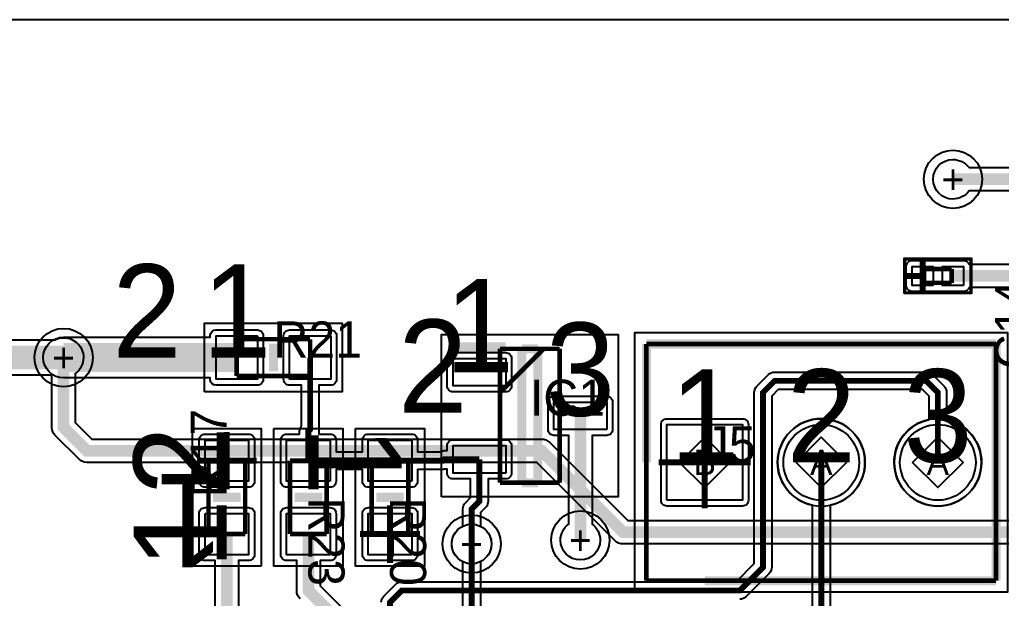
# Model space of a CAD drawing. Extents: x 75 to 134, y 179 to 300.
# Drawn here: x 92.01 to 113.4, y 223.86 to 236.47 of the extents above; entities that cross this region are included whole.
import ezdxf
from ezdxf.enums import TextEntityAlignment as Align

# ---------------------------------------------------------------- set-up
doc = ezdxf.new("R2010")
doc.units = 0
for name, color, linetype in [('ASSEMBLY', 12, 'CONTINUOUS'), ('BOND', 85, 'CONTINUOUS'), ('BOUND', 85, 'CONTINUOUS'), ('COND', 1, 'CONTINUOUS'), ('COND2', 2, 'CONTINUOUS'), ('SILK_SCREEN', 85, 'CONTINUOUS'), ('SOLDER_MASK', 85, 'CONTINUOUS'), ('TEXT', 142, 'CONTINUOUS')]:
    doc.layers.add(name, color=color, linetype=linetype)

# ---------------------------------------------------------------- blocks, each defined once
blk = doc.blocks.new('FIGURE_CIRCLE')
blk.add_circle((0, 0), 0.5)
blk = doc.blocks.new('FIGURE_DIAMOND')
blk.add_lwpolyline([(-0.5, 0), (0, 0.5), (0.5, 0), (0, -0.5)], close=True)

msp = doc.modelspace()

# ---------------------------------------------------------------- linework, layer by layer
at = {"layer": 'ASSEMBLY', "const_width": 0.1}
for points in [[(111.714, 231.036), (112.314, 231.036)], [(111.714, 230.736), (111.714, 231.036)], [(112.314, 231.036), (112.314, 230.736)], [(112.314, 230.736), (111.714, 230.736)], [(96.736, 229.508), (98.336, 229.508)], [(96.736, 228.708), (96.736, 229.508)], [(98.336, 229.508), (98.336, 228.708)], [(102.474, 229.298), (103.774, 229.298)], [(102.474, 226.378), (102.474, 229.298)], [(102.474, 228.348), (103.424, 229.298)], [(103.774, 229.298), (103.774, 226.378)], [(105.664, 224.242), (105.664, 229.402)], [(105.664, 229.402), (113.284, 229.402)], [(113.284, 229.402), (113.284, 224.242)], [(98.336, 228.708), (96.736, 228.708)], [(96.12, 225.26), (96.12, 226.86)], [(96.12, 226.86), (96.92, 226.86)], [(96.92, 226.86), (96.92, 225.26)], [(97.898, 225.26), (97.898, 226.86)], [(97.898, 226.86), (98.698, 226.86)], [(98.698, 226.86), (98.698, 225.26)], [(99.676, 225.26), (99.676, 226.86)], [(99.676, 226.86), (100.476, 226.86)], [(100.476, 226.86), (100.476, 225.26)], [(103.774, 226.378), (102.474, 226.378)], [(96.92, 225.26), (96.12, 225.26)], [(98.698, 225.26), (97.898, 225.26)], [(100.476, 225.26), (99.676, 225.26)], [(113.284, 224.242), (105.664, 224.242)]]:
    msp.add_lwpolyline(points, dxfattribs=at)
at = {"layer": 'BOND'}
for points in [[(97.18595, 229.583), (97.18595, 228.633), (96.28605, 228.633), (96.28605, 229.583)], [(98.78595, 229.583), (98.78595, 228.633), (97.88605, 228.633), (97.88605, 229.583)], [(102.59905, 228.48805), (101.44895, 228.48805), (101.44895, 229.08795), (102.59905, 229.08795)], [(104.79905, 227.53805), (103.64895, 227.53805), (103.64895, 228.13795), (104.79905, 228.13795)], [(96.045, 227.30995), (96.995, 227.30995), (96.995, 226.41005), (96.045, 226.41005)], [(98.773, 226.41005), (97.823, 226.41005), (97.823, 227.30995), (98.773, 227.30995)], [(100.551, 226.41005), (99.601, 226.41005), (99.601, 227.30995), (100.551, 227.30995)], [(102.59905, 226.58805), (101.44895, 226.58805), (101.44895, 227.18795), (102.59905, 227.18795)], [(96.045, 225.70995), (96.995, 225.70995), (96.995, 224.81005), (96.045, 224.81005)], [(98.773, 224.81005), (97.823, 224.81005), (97.823, 225.70995), (98.773, 225.70995)], [(100.551, 224.81005), (99.601, 224.81005), (99.601, 225.70995), (100.551, 225.70995)]]:
    msp.add_lwpolyline(points, close=True, dxfattribs=at)
at = {"layer": 'BOUND', "const_width": 0.05}
for points in [[(111.304, 231.246), (112.724, 231.246)], [(111.304, 230.526), (111.304, 231.246)], [(112.724, 231.246), (112.724, 230.526)], [(112.724, 230.526), (111.304, 230.526)]]:
    msp.add_lwpolyline(points, dxfattribs=at)
at = {"layer": 'BOUND'}
for points in [[(111.279, 230.501), (111.279, 231.271), (112.749, 231.271), (112.749, 230.501)], [(96.036, 228.358), (96.036, 229.858), (99.036, 229.858), (99.036, 228.358)], [(101.199, 226.068), (101.199, 229.608), (105.049, 229.608), (105.049, 226.068)], [(105.414, 223.992), (105.414, 229.652), (113.534, 229.652), (113.534, 223.992)], [(97.27, 224.56), (95.77, 224.56), (95.77, 227.56), (97.27, 227.56)], [(97.548, 227.56), (99.048, 227.56), (99.048, 224.56), (97.548, 224.56)], [(99.326, 227.56), (100.826, 227.56), (100.826, 224.56), (99.326, 224.56)]]:
    msp.add_lwpolyline(points, close=True, dxfattribs=at)
at = {"layer": 'COND'}
for points in [[(74.93, 236.474), (133.604, 236.474), (133.604, 216.154), (130.556, 213.106), (124.46, 213.106), (90.17, 178.816), (74.93, 178.816)], [(111.914, 230.67595), (111.454, 230.67595), (111.454, 231.09605), (111.914, 231.09605)], [(112.574, 230.67595), (112.114, 230.67595), (112.114, 231.09605), (112.574, 231.09605)], [(97.18595, 229.583), (97.18595, 228.633), (96.28605, 228.633), (96.28605, 229.583)], [(98.78595, 229.583), (98.78595, 228.633), (97.88605, 228.633), (97.88605, 229.583)], [(102.59905, 228.48805), (101.44895, 228.48805), (101.44895, 229.08795), (102.59905, 229.08795)], [(104.79905, 227.53805), (103.64895, 227.53805), (103.64895, 228.13795), (104.79905, 228.13795)], [(106.109, 225.997), (106.109, 227.647), (107.759, 227.647), (107.759, 225.997)], [(96.045, 227.30995), (96.995, 227.30995), (96.995, 226.41005), (96.045, 226.41005)], [(98.773, 226.41005), (97.823, 226.41005), (97.823, 227.30995), (98.773, 227.30995)], [(100.551, 226.41005), (99.601, 226.41005), (99.601, 227.30995), (100.551, 227.30995)], [(102.59905, 226.58805), (101.44895, 226.58805), (101.44895, 227.18795), (102.59905, 227.18795)], [(96.045, 225.70995), (96.995, 225.70995), (96.995, 224.81005), (96.045, 224.81005)], [(98.773, 224.81005), (97.823, 224.81005), (97.823, 225.70995), (98.773, 225.70995)], [(100.551, 224.81005), (99.601, 224.81005), (99.601, 225.70995), (100.551, 225.70995)]]:
    msp.add_lwpolyline(points, close=True, dxfattribs=at)
for points in [[(123.9818, 233.2482), (123.9818, 233.319, -0.414214), (124.109, 233.4462), (125.359, 233.4462, -0.414214), (125.4862, 233.319), (125.4862, 232.669, -0.414214), (125.359, 232.5418), (124.109, 232.5418, -0.414214), (123.9818, 232.669), (123.9818, 232.7398), (112.6933, 232.7398, -0.239866), (112.344, 232.562, -1), (112.344, 233.426, -0.239866), (112.6933, 233.2482)], [(92.964, 229.5527), (96.1545, 229.5527), (96.1597, 229.5976, -0.380787), (96.286, 229.7102), (97.186, 229.7102, -0.414214), (97.3132, 229.583), (97.3132, 228.633, -0.414214), (97.186, 228.5058), (96.286, 228.5058, -0.380787), (96.1597, 228.6184), (96.1545, 228.6633), (92.964, 228.6633, -1)], [(97.7588, 228.633), (97.7588, 229.583, -0.414214), (97.886, 229.7102), (98.786, 229.7102, -0.414214), (98.9132, 229.583), (98.9132, 228.633, -0.414214), (98.786, 228.5058), (98.5267, 228.5058), (98.5267, 227.4372), (98.773, 227.4372, -0.414214), (98.9002, 227.31), (98.9002, 227.0507), (99.4738, 227.0507), (99.4738, 227.31, -0.414214), (99.601, 227.4372), (100.551, 227.4372, -0.414214), (100.6782, 227.31), (100.6782, 227.0507), (101.158, 227.0507), (101.1692, 227.0566, -0.122167), (101.2583, 227.0787), (101.3218, 227.0787), (101.3218, 227.188, -0.414214), (101.449, 227.3152), (102.599, 227.3152, -0.414214), (102.7262, 227.188), (102.7262, 226.588, -0.414214), (102.599, 226.4608), (102.2147, 226.4608), (102.2147, 225.976, -0.198912), (102.1588, 225.8412), (102.0447, 225.727), (102.0447, 225.4316, -0.285842), (102.286, 225.044, -1), (101.422, 225.044, -0.285842), (101.6633, 225.4316), (101.6633, 225.806, -0.198912), (101.7192, 225.9408), (101.8333, 226.055), (101.8333, 226.4608), (101.449, 226.4608, -0.414214), (101.3218, 226.588), (101.3218, 226.6727), (101.2666, 226.6727), (101.2624, 226.672, -0.042304), (101.2303, 226.6693), (100.6782, 226.6693), (100.6782, 226.41, -0.414214), (100.551, 226.2828), (99.601, 226.2828, -0.414214), (99.4738, 226.41), (99.4738, 226.6693), (98.9002, 226.6693), (98.9002, 226.41, -0.414214), (98.773, 226.2828), (97.823, 226.2828, -0.414214), (97.6958, 226.41), (97.6958, 227.31, -0.414214), (97.823, 227.4372), (98.1073, 227.4372), (98.1073, 227.5006, -0.143067), (98.1373, 227.6033), (98.1453, 227.6158), (98.1453, 228.5058), (97.886, 228.5058, -0.414214)], [(101.3218, 228.488), (101.3218, 229.088, -0.414214), (101.449, 229.2152), (102.599, 229.2152, -0.414214), (102.7262, 229.088), (102.7262, 228.488, -0.414214), (102.599, 228.3608), (101.449, 228.3608, -0.414214)], [(103.5218, 227.538), (103.5218, 228.138, -0.414214), (103.649, 228.2652), (104.799, 228.2652, -0.414214), (104.9262, 228.138), (104.9262, 227.538, -0.414214), (104.799, 227.4108), (104.4782, 227.4108), (104.4782, 225.4773, -0.239866), (104.656, 225.128, -1), (103.792, 225.128, -0.239866), (103.9698, 225.4773), (103.9698, 227.4108), (103.649, 227.4108, -0.414214)], [(105.9818, 225.997), (105.9818, 227.647, -0.414214), (106.109, 227.7742), (107.759, 227.7742, -0.414214), (107.8862, 227.647), (107.8862, 225.997, -0.414214), (107.759, 225.8698), (106.109, 225.8698, -0.414214)], [(95.9178, 226.41), (95.9178, 227.31, -0.414214), (96.045, 227.4372), (96.995, 227.4372, -0.414214), (97.1222, 227.31), (97.1222, 226.41, -0.414214), (96.995, 226.2828), (96.045, 226.2828, -0.414214)], [(99.4738, 224.81), (99.4738, 225.71, -0.414214), (99.601, 225.8372), (100.551, 225.8372, -0.414214), (100.6782, 225.71), (100.6782, 224.81, -0.414214), (100.551, 224.6828), (99.601, 224.6828, -0.414214)]]:
    msp.add_lwpolyline(points, format="xyb", close=True, dxfattribs=at)
for points, const_width in [([(124.734, 232.994), (112.344, 232.994)], 0.254), ([(111.684, 230.886), (111.684, 231.2741)], 0.127), ([(111.276, 230.886), (111.684, 230.886)], 0.127), ([(111.684, 230.4979), (111.684, 230.886)], 0.127), ([(112.344, 230.886), (114.046, 230.886)], 0.254), ([(96.736, 229.108), (92.964, 229.108)], 0.635), ([(98.336, 229.108), (98.336, 227.5386), (98.298, 227.5006), (98.298, 226.86)], 0.127), ([(100.032, 221.662), (100.032, 222.5901), (100.076, 222.6341), (100.076, 223.774), (100.33, 224.028), (107.696, 224.028), (108.204, 224.536), (108.204, 228.346), (108.458, 228.6), (111.76, 228.6), (112.014, 228.346), (112.014, 226.822)], 0.127), ([(104.224, 227.838), (104.224, 225.128)], 0.254), ([(106.934, 226.822), (106.934, 227.825)], 0.127), ([(96.52, 226.86), (96.52, 227.488)], 0.127), ([(95.867, 226.86), (96.52, 226.86)], 0.127), ([(96.52, 226.86), (97.173, 226.86)], 0.127), ([(96.52, 226.232), (96.52, 226.86)], 0.127), ([(98.298, 226.86), (100.076, 226.86)], 0.127), ([(100.076, 226.86), (101.2303, 226.86), (101.2583, 226.888), (102.024, 226.888)], 0.127), ([(101.52, 219.174), (105.156, 219.174), (105.664, 219.682), (105.664, 221.488), (106.172, 221.996), (108.712, 221.996), (109.474, 222.758), (109.474, 226.822)], 0.127), ([(101.854, 225.044), (101.854, 225.806), (102.024, 225.976), (102.024, 226.888)], 0.127), ([(105.931, 226.822), (106.934, 226.822)], 0.127), ([(106.934, 226.822), (107.937, 226.822)], 0.127), ([(106.934, 225.819), (106.934, 226.822)], 0.127), ([(100.076, 225.26), (100.076, 225.888)], 0.127), ([(96.52, 225.26), (96.52, 222.6655), (96.532, 222.6535), (96.532, 221.662)], 0.254), ([(98.298, 225.26), (98.298, 224.028), (99.532, 222.794), (99.532, 221.662)], 0.254), ([(99.423, 225.26), (100.076, 225.26)], 0.127), ([(100.076, 225.26), (100.729, 225.26)], 0.127), ([(100.076, 224.632), (100.076, 225.26)], 0.127)]:
    msp.add_lwpolyline(points, dxfattribs=dict(at, const_width=const_width))
for points in [[(113.6967, 230.6318), (112.6965, 230.6318), (112.6816, 230.6081, -0.257313), (112.574, 230.5488), (111.454, 230.5488, -0.414214), (111.3268, 230.676), (111.3268, 231.096, -0.414214), (111.454, 231.2232), (112.574, 231.2232, -0.257313), (112.6816, 231.1639), (112.6965, 231.1402), (113.6967, 231.1402, -0.239866)], [(99.8853, 223.774, -0.198912), (99.9412, 223.9088), (100.1952, 224.1628, -0.198912), (100.33, 224.2187), (107.617, 224.2187), (108.0133, 224.615), (108.0133, 228.346, -0.198912), (108.0692, 228.4808), (108.3232, 228.7348, -0.198912), (108.458, 228.7907), (111.76, 228.7907, -0.198912), (111.8948, 228.7348), (112.1488, 228.4808, -0.198912), (112.2047, 228.346), (112.2047, 227.7558), (112.2433, 227.7462, -0.344642), (112.9662, 226.822, -1), (111.0618, 226.822, -0.344642), (111.7847, 227.7462), (111.8233, 227.7558), (111.8233, 228.267), (111.681, 228.4093), (108.537, 228.4093), (108.3947, 228.267), (108.3947, 224.536, -0.198912), (108.3388, 224.4012), (107.8308, 223.8932, -0.198912), (107.696, 223.8373)], [(109.2833, 222.837), (109.2833, 225.8882), (109.2447, 225.8978, -0.344642), (108.5218, 226.822, -1), (110.4262, 226.822, -0.344642), (109.7033, 225.8978), (109.6647, 225.8882), (109.6647, 222.758, -0.198912)], [(96.2658, 222.6655), (96.2658, 224.6828), (96.045, 224.6828, -0.414214), (95.9178, 224.81), (95.9178, 225.71, -0.414214), (96.045, 225.8372), (96.995, 225.8372, -0.414214), (97.1222, 225.71), (97.1222, 224.81, -0.414214), (96.995, 224.6828), (96.7742, 224.6828), (96.7742, 222.731)], [(98.1183, 223.8483, -0.198912), (98.0438, 224.028), (98.0438, 224.6828), (97.823, 224.6828, -0.414214), (97.6958, 224.81), (97.6958, 225.71, -0.414214), (97.823, 225.8372), (98.773, 225.8372, -0.414214), (98.9002, 225.71), (98.9002, 224.81, -0.414214), (98.773, 224.6828), (98.5522, 224.6828), (98.5522, 224.1333), (99.7118, 222.9737, 0.668609)]]:
    msp.add_lwpolyline(points, format="xyb", dxfattribs=at)
for centre in [(109.474, 226.822), (112.014, 226.822)]:
    msp.add_circle(centre, 0.825, dxfattribs=at)
at = {"layer": 'COND2'}
msp.add_lwpolyline([(124.2864, 212.9324), (90.17, 178.816), (74.93, 178.816), (74.93, 236.474), (133.604, 236.474)], dxfattribs=at)
for points in [[(76.5788, 188.1598), (76.5788, 227.584, -0.198912), (76.691, 227.855), (78.215, 229.379, -0.198912), (78.486, 229.4912), (92.7642, 229.4912), (92.7747, 229.4963, -0.11389), (92.964, 229.54, -0.414214), (93.396, 229.108, -0.239866), (93.2182, 228.7587), (93.2182, 227.6893), (93.5773, 227.3302), (103.378, 227.3302, -0.198912), (103.5577, 227.2557), (105.2613, 225.5522), (116.4907, 225.5522, -0.239866)], [(116.4907, 225.0438), (105.156, 225.0438, -0.198912), (104.9763, 225.1183), (103.2727, 226.8218), (93.472, 226.8218, -0.198912), (93.2923, 226.8963), (92.7843, 227.4043, -0.198912), (92.7098, 227.584), (92.7098, 228.7248), (78.6447, 228.7248), (77.3452, 227.4253), (77.3452, 193.0402)]]:
    msp.add_lwpolyline(points, format="xyb", dxfattribs=at)
for points, const_width in [([(92.964, 229.108), (78.486, 229.108), (76.962, 227.584), (76.962, 192.786)], 0.512), ([(92.964, 229.108), (92.964, 227.584), (93.472, 227.076), (103.378, 227.076), (105.156, 225.298), (116.84, 225.298)], 0.254), ([(101.854, 225.044), (101.854, 221.234), (102.616, 220.472), (106.68, 220.472)], 0.127)]:
    msp.add_lwpolyline(points, dxfattribs=dict(at, const_width=const_width))
for points in [[(105.9818, 225.997), (105.9818, 227.647, -0.414214), (106.109, 227.7742), (107.759, 227.7742, -0.414214), (107.8862, 227.647), (107.8862, 225.997, -0.414214), (107.759, 225.8698), (106.109, 225.8698, -0.414214)], [(110.4262, 226.822, 1), (108.5218, 226.822, 1)], [(112.9662, 226.822, 1), (111.0618, 226.822, 1)], [(101.6633, 221.234), (101.6633, 224.6564, -0.285842), (101.422, 225.044, -1), (102.286, 225.044, -0.285842), (102.0447, 224.6564), (102.0447, 221.313), (102.695, 220.6627), (106.2924, 220.6627, -0.285842), (106.68, 220.904, -1), (106.68, 220.04, -0.285842), (106.2924, 220.2813), (102.616, 220.2813, -0.198912), (102.4812, 220.3372), (101.7192, 221.0992, -0.198912)]]:
    msp.add_lwpolyline(points, format="xyb", close=True, dxfattribs=at)
msp.add_lwpolyline([(106.109, 225.997), (106.109, 227.647), (107.759, 227.647), (107.759, 225.997)], close=True, dxfattribs=at)
for centre in [(109.474, 226.822), (112.014, 226.822)]:
    msp.add_circle(centre, 0.825, dxfattribs=at)
at = {"layer": 'SILK_SCREEN', "const_width": 0.2}
for points in [[(97.536, 229.408), (97.536, 228.808)], [(101.449, 229.338), (102.599, 229.338)], [(102.949, 229.298), (103.299, 229.298)], [(102.949, 226.378), (102.949, 229.298)], [(103.299, 229.298), (103.299, 226.378)], [(113.284, 229.402), (105.664, 229.402)], [(105.664, 229.402), (105.664, 226.822)], [(113.284, 224.242), (113.284, 229.402)], [(103.299, 226.378), (102.949, 226.378)], [(96.22, 226.06), (96.82, 226.06)], [(98.598, 226.06), (97.998, 226.06)], [(100.376, 226.06), (99.776, 226.06)], [(106.934, 224.242), (113.284, 224.242)]]:
    msp.add_lwpolyline(points, dxfattribs=at)
at = {"layer": 'SOLDER_MASK'}
for points in [[(97.18595, 229.583), (97.18595, 228.633), (96.28605, 228.633), (96.28605, 229.583)], [(98.78595, 229.583), (98.78595, 228.633), (97.88605, 228.633), (97.88605, 229.583)], [(102.59905, 228.48805), (101.44895, 228.48805), (101.44895, 229.08795), (102.59905, 229.08795)], [(104.79905, 227.53805), (103.64895, 227.53805), (103.64895, 228.13795), (104.79905, 228.13795)], [(106.109, 225.997), (106.109, 227.647), (107.759, 227.647), (107.759, 225.997)], [(96.045, 227.30995), (96.995, 227.30995), (96.995, 226.41005), (96.045, 226.41005)], [(98.773, 226.41005), (97.823, 226.41005), (97.823, 227.30995), (98.773, 227.30995)], [(100.551, 226.41005), (99.601, 226.41005), (99.601, 227.30995), (100.551, 227.30995)], [(102.59905, 226.58805), (101.44895, 226.58805), (101.44895, 227.18795), (102.59905, 227.18795)], [(96.045, 225.70995), (96.995, 225.70995), (96.995, 224.81005), (96.045, 224.81005)], [(98.773, 224.81005), (97.823, 224.81005), (97.823, 225.70995), (98.773, 225.70995)], [(100.551, 224.81005), (99.601, 224.81005), (99.601, 225.70995), (100.551, 225.70995)]]:
    msp.add_lwpolyline(points, close=True, dxfattribs=at)
for centre in [(109.474, 226.822), (112.014, 226.822)]:
    msp.add_circle(centre, 0.825, dxfattribs=at)

# ---------------------------------------------------------------- block references
at = {"layer": 'MANUFACTURING_NCDRILL_FIGURE'}
for name, p, xscale, yscale in [('FIGURE_CIRCLE', (112.344, 232.994), 1.27, 1.27), ('FIGURE_CIRCLE', (92.964, 229.108), 1.27, 1.27), ('FIGURE_DIAMOND', (106.934, 226.822), 1.1001, 1.1001), ('FIGURE_DIAMOND', (109.474, 226.822), 1.1001, 1.1001), ('FIGURE_DIAMOND', (112.014, 226.822), 1.1001, 1.1001), ('FIGURE_CIRCLE', (104.224, 225.128), 1.27, 1.27), ('FIGURE_CIRCLE', (101.854, 225.044), 1.27, 1.27)]:
    msp.add_blockref(name, p, dxfattribs=dict(at, xscale=xscale, yscale=yscale))

# ---------------------------------------------------------------- texts
for s, height, p in [('+', 0.635, (112.344, 232.994)), ('+', 0.635, (92.964, 229.108)), ('B', 0.55005, (106.934, 226.822)), ('A', 0.55005, (109.474, 226.822)), ('A', 0.55005, (112.014, 226.822)), ('+', 0.635, (104.224, 225.128)), ('+', 0.635, (101.854, 225.044))]:
    msp.add_text(s, height=height, dxfattribs=at).set_placement(p, align=Align.MIDDLE_CENTER)
at = {"layer": 'TEXT'}
for s, p in [('2', (94.78, 229.108)), ('1', (96.736, 229.108)), ('1', (102.024, 228.788)), ('2', (101.008, 227.904)), ('3', (104.224, 227.838)), ('1', (106.934, 226.822)), ('2', (109.474, 226.822)), ('3', (112.014, 226.822))]:
    msp.add_text(s, height=2.032, dxfattribs=at).set_placement(p, align=Align.CENTER)
for s, rotation, p in [('C14', 90, (114.046, 228.854)), ('R17', 90, (96.52, 226.06)), ('R17', 90, (96.52, 226.06)), ('R23', 270, (98.298, 226.06)), ('R23', 270, (98.298, 226.06)), ('R20', 270, (100.076, 226.06)), ('R20', 270, (100.076, 226.06))]:
    msp.add_text(s, height=0.7874, rotation=rotation, dxfattribs=at).set_placement(p)
for s, p in [('R21', (97.536, 229.108)), ('R21', (97.536, 229.108)), ('IC1', (103.124, 227.838)), ('IC1', (103.124, 227.838)), ('J5', (106.934, 226.822)), ('J5', (106.934, 226.822))]:
    msp.add_text(s, height=0.7874, dxfattribs=at).set_placement(p)
for s, rotation, p in [('2', 90, (96.52, 226.86)), ('1', 270, (98.298, 226.86)), ('1', 180, (95.722, 226.568)), ('1', 90, (96.52, 225.26))]:
    msp.add_text(s, height=2.032, rotation=rotation, dxfattribs=at).set_placement(p, align=Align.CENTER)

doc.saveas('drawing.dxf')
